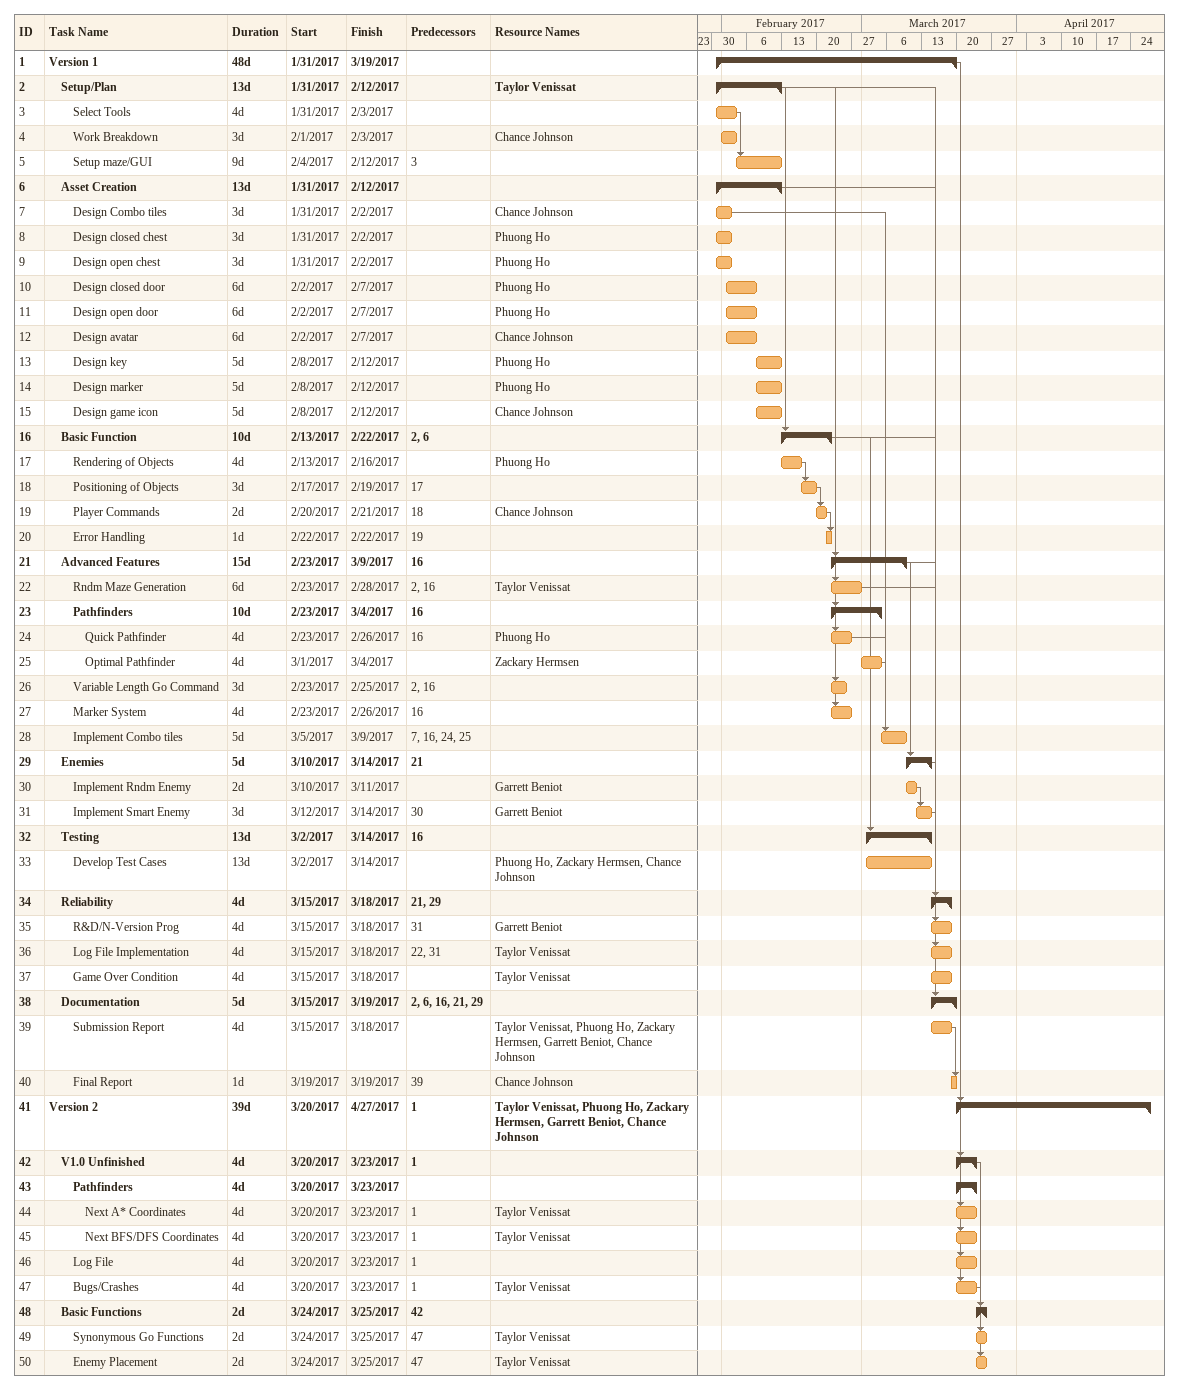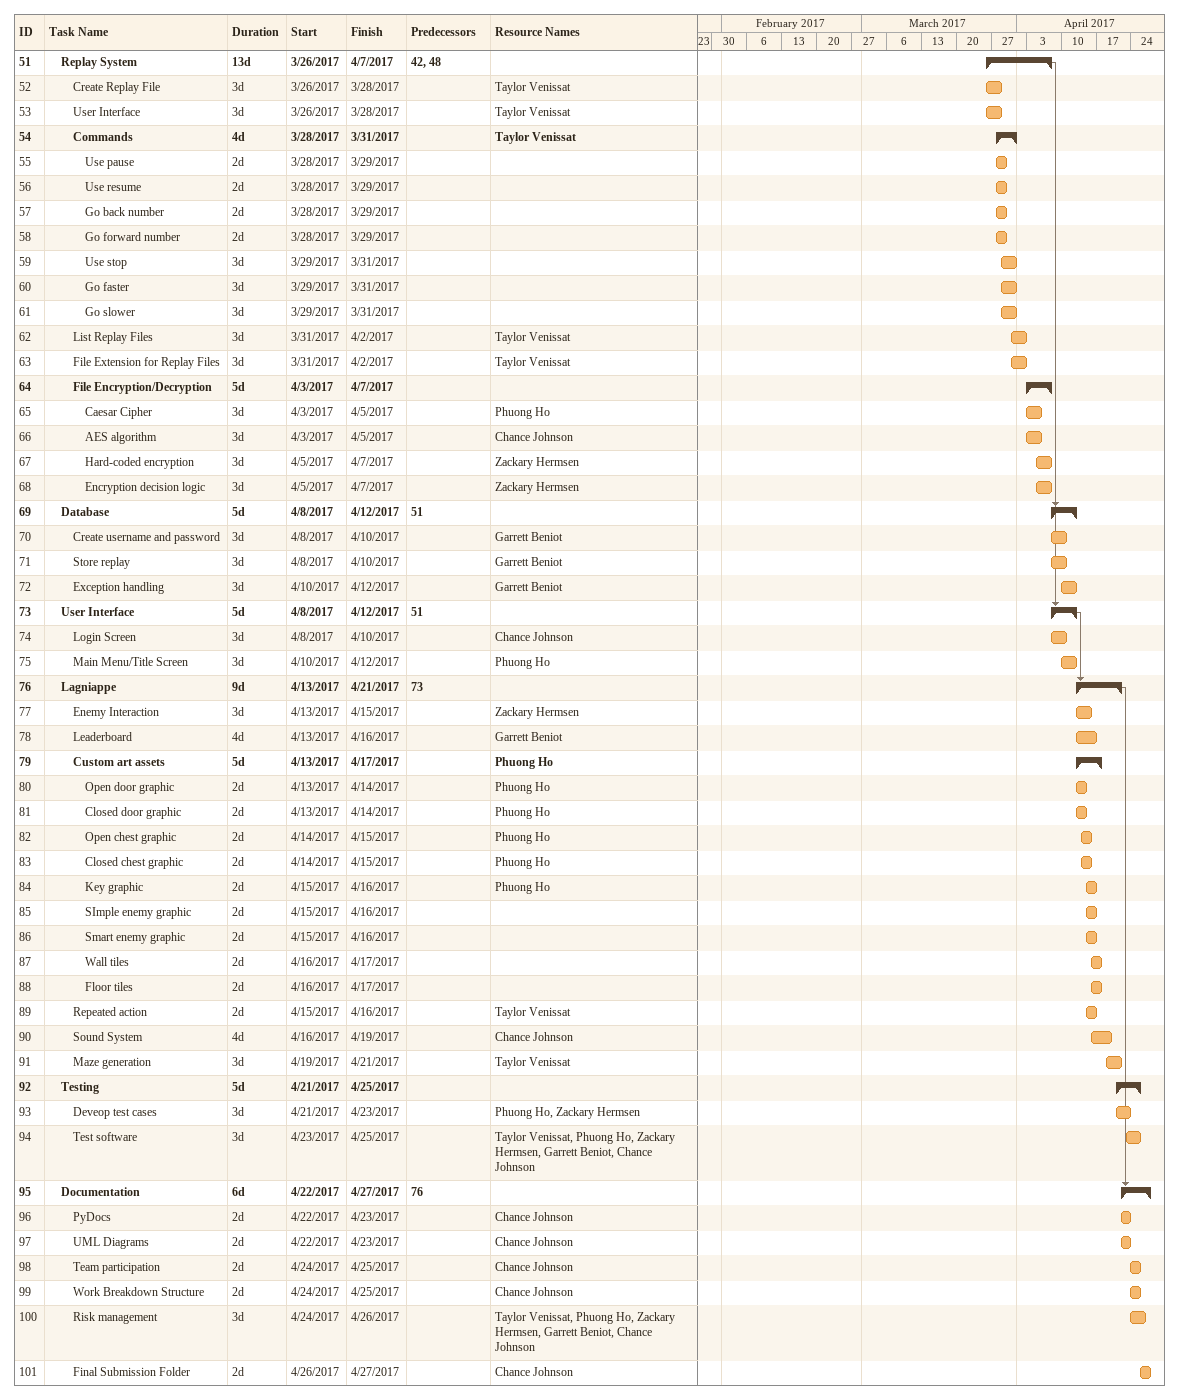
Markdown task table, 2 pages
| ID | Level | Task | Duration | Start | Finish | Predecessors | Resources |
|---|---|---|---|---|---|---|---|
| 1 | 1 | **Version 1** | 48d | 2017-01-31 | 2017-03-19 |  |  |
| 2 | 2 | **Setup/Plan** | 13d | 2017-01-31 | 2017-02-12 |  | Taylor Venissat |
| 3 | 3 | Select Tools | 4d | 2017-01-31 | 2017-02-03 |  |  |
| 4 | 3 | Work Breakdown | 3d | 2017-02-01 | 2017-02-03 |  | Chance Johnson |
| 5 | 3 | Setup maze/GUI | 9d | 2017-02-04 | 2017-02-12 | 3 |  |
| 6 | 2 | **Asset Creation** | 13d | 2017-01-31 | 2017-02-12 |  |  |
| 7 | 3 | Design Combo tiles | 3d | 2017-01-31 | 2017-02-02 |  | Chance Johnson |
| 8 | 3 | Design closed chest | 3d | 2017-01-31 | 2017-02-02 |  | Phuong Ho |
| 9 | 3 | Design open chest | 3d | 2017-01-31 | 2017-02-02 |  | Phuong Ho |
| 10 | 3 | Design closed door | 6d | 2017-02-02 | 2017-02-07 |  | Phuong Ho |
| 11 | 3 | Design open door | 6d | 2017-02-02 | 2017-02-07 |  | Phuong Ho |
| 12 | 3 | Design avatar | 6d | 2017-02-02 | 2017-02-07 |  | Chance Johnson |
| 13 | 3 | Design key | 5d | 2017-02-08 | 2017-02-12 |  | Phuong Ho |
| 14 | 3 | Design marker | 5d | 2017-02-08 | 2017-02-12 |  | Phuong Ho |
| 15 | 3 | Design game icon | 5d | 2017-02-08 | 2017-02-12 |  | Chance Johnson |
| 16 | 2 | **Basic Function** | 10d | 2017-02-13 | 2017-02-22 | 2, 6 |  |
| 17 | 3 | Rendering of Objects | 4d | 2017-02-13 | 2017-02-16 |  | Phuong Ho |
| 18 | 3 | Positioning of Objects | 3d | 2017-02-17 | 2017-02-19 | 17 |  |
| 19 | 3 | Player Commands | 2d | 2017-02-20 | 2017-02-21 | 18 | Chance Johnson |
| 20 | 3 | Error Handling | 1d | 2017-02-22 | 2017-02-22 | 19 |  |
| 21 | 2 | **Advanced Features** | 15d | 2017-02-23 | 2017-03-09 | 16 |  |
| 22 | 3 | Rndm Maze Generation | 6d | 2017-02-23 | 2017-02-28 | 2, 16 | Taylor Venissat |
| 23 | 3 | **Pathfinders** | 10d | 2017-02-23 | 2017-03-04 | 16 |  |
| 24 | 4 | Quick Pathfinder | 4d | 2017-02-23 | 2017-02-26 | 16 | Phuong Ho |
| 25 | 4 | Optimal Pathfinder | 4d | 2017-03-01 | 2017-03-04 |  | Zackary Hermsen |
| 26 | 3 | Variable Length Go Command | 3d | 2017-02-23 | 2017-02-25 | 2, 16 |  |
| 27 | 3 | Marker System | 4d | 2017-02-23 | 2017-02-26 | 16 |  |
| 28 | 3 | Implement Combo tiles | 5d | 2017-03-05 | 2017-03-09 | 7, 16, 24, 25 |  |
| 29 | 2 | **Enemies** | 5d | 2017-03-10 | 2017-03-14 | 21 |  |
| 30 | 3 | Implement Rndm Enemy | 2d | 2017-03-10 | 2017-03-11 |  | Garrett Beniot |
| 31 | 3 | Implement Smart Enemy | 3d | 2017-03-12 | 2017-03-14 | 30 | Garrett Beniot |
| 32 | 2 | **Testing** | 13d | 2017-03-02 | 2017-03-14 | 16 |  |
| 33 | 3 | Develop Test Cases | 13d | 2017-03-02 | 2017-03-14 |  | Phuong Ho, Zackary Hermsen, Chance Johnson |
| 34 | 2 | **Reliability** | 4d | 2017-03-15 | 2017-03-18 | 21, 29 |  |
| 35 | 3 | R&D/N-Version Prog | 4d | 2017-03-15 | 2017-03-18 | 31 | Garrett Beniot |
| 36 | 3 | Log File Implementation | 4d | 2017-03-15 | 2017-03-18 | 22, 31 | Taylor Venissat |
| 37 | 3 | Game Over Condition | 4d | 2017-03-15 | 2017-03-18 |  | Taylor Venissat |
| 38 | 2 | **Documentation** | 5d | 2017-03-15 | 2017-03-19 | 2, 6, 16, 21, 29 |  |
| 39 | 3 | Submission Report | 4d | 2017-03-15 | 2017-03-18 |  | Taylor Venissat, Phuong Ho, Zackary Hermsen, Garrett Beniot, Chance Johnson |
| 40 | 3 | Final Report | 1d | 2017-03-19 | 2017-03-19 | 39 | Chance Johnson |
| 41 | 1 | **Version 2** | 39d | 2017-03-20 | 2017-04-27 | 1 | Taylor Venissat, Phuong Ho, Zackary Hermsen, Garrett Beniot, Chance Johnson |
| 42 | 2 | **V1.0 Unfinished** | 4d | 2017-03-20 | 2017-03-23 | 1 |  |
| 43 | 3 | **Pathfinders** | 4d | 2017-03-20 | 2017-03-23 |  |  |
| 44 | 4 | Next A* Coordinates | 4d | 2017-03-20 | 2017-03-23 | 1 | Taylor Venissat |
| 45 | 4 | Next BFS/DFS Coordinates | 4d | 2017-03-20 | 2017-03-23 | 1 | Taylor Venissat |
| 46 | 3 | Log File | 4d | 2017-03-20 | 2017-03-23 | 1 |  |
| 47 | 3 | Bugs/Crashes | 4d | 2017-03-20 | 2017-03-23 | 1 | Taylor Venissat |
| 48 | 2 | **Basic Functions** | 2d | 2017-03-24 | 2017-03-25 | 42 |  |
| 49 | 3 | Synonymous Go Functions | 2d | 2017-03-24 | 2017-03-25 | 47 | Taylor Venissat |
| 50 | 3 | Enemy Placement | 2d | 2017-03-24 | 2017-03-25 | 47 | Taylor Venissat |
| 51 | 2 | **Replay System** | 13d | 2017-03-26 | 2017-04-07 | 42, 48 |  |
| 52 | 3 | Create Replay File | 3d | 2017-03-26 | 2017-03-28 |  | Taylor Venissat |
| 53 | 3 | User Interface | 3d | 2017-03-26 | 2017-03-28 |  | Taylor Venissat |
| 54 | 3 | **Commands** | 4d | 2017-03-28 | 2017-03-31 |  | Taylor Venissat |
| 55 | 4 | Use pause | 2d | 2017-03-28 | 2017-03-29 |  |  |
| 56 | 4 | Use resume | 2d | 2017-03-28 | 2017-03-29 |  |  |
| 57 | 4 | Go back number | 2d | 2017-03-28 | 2017-03-29 |  |  |
| 58 | 4 | Go forward number | 2d | 2017-03-28 | 2017-03-29 |  |  |
| 59 | 4 | Use stop | 3d | 2017-03-29 | 2017-03-31 |  |  |
| 60 | 4 | Go faster | 3d | 2017-03-29 | 2017-03-31 |  |  |
| 61 | 4 | Go slower | 3d | 2017-03-29 | 2017-03-31 |  |  |
| 62 | 3 | List Replay Files | 3d | 2017-03-31 | 2017-04-02 |  | Taylor Venissat |
| 63 | 3 | File Extension for Replay Files | 3d | 2017-03-31 | 2017-04-02 |  | Taylor Venissat |
| 64 | 3 | **File Encryption/Decryption** | 5d | 2017-04-03 | 2017-04-07 |  |  |
| 65 | 4 | Caesar Cipher | 3d | 2017-04-03 | 2017-04-05 |  | Phuong Ho |
| 66 | 4 | AES algorithm | 3d | 2017-04-03 | 2017-04-05 |  | Chance Johnson |
| 67 | 4 | Hard-coded encryption | 3d | 2017-04-05 | 2017-04-07 |  | Zackary Hermsen |
| 68 | 4 | Encryption decision logic | 3d | 2017-04-05 | 2017-04-07 |  | Zackary Hermsen |
| 69 | 2 | **Database** | 5d | 2017-04-08 | 2017-04-12 | 51 |  |
| 70 | 3 | Create username and password | 3d | 2017-04-08 | 2017-04-10 |  | Garrett Beniot |
| 71 | 3 | Store replay | 3d | 2017-04-08 | 2017-04-10 |  | Garrett Beniot |
| 72 | 3 | Exception handling | 3d | 2017-04-10 | 2017-04-12 |  | Garrett Beniot |
| 73 | 2 | **User Interface** | 5d | 2017-04-08 | 2017-04-12 | 51 |  |
| 74 | 3 | Login Screen | 3d | 2017-04-08 | 2017-04-10 |  | Chance Johnson |
| 75 | 3 | Main Menu/Title Screen | 3d | 2017-04-10 | 2017-04-12 |  | Phuong Ho |
| 76 | 2 | **Lagniappe** | 9d | 2017-04-13 | 2017-04-21 | 73 |  |
| 77 | 3 | Enemy Interaction | 3d | 2017-04-13 | 2017-04-15 |  | Zackary Hermsen |
| 78 | 3 | Leaderboard | 4d | 2017-04-13 | 2017-04-16 |  | Garrett Beniot |
| 79 | 3 | **Custom art assets** | 5d | 2017-04-13 | 2017-04-17 |  | Phuong Ho |
| 80 | 4 | Open door graphic | 2d | 2017-04-13 | 2017-04-14 |  | Phuong Ho |
| 81 | 4 | Closed door graphic | 2d | 2017-04-13 | 2017-04-14 |  | Phuong Ho |
| 82 | 4 | Open chest graphic | 2d | 2017-04-14 | 2017-04-15 |  | Phuong Ho |
| 83 | 4 | Closed chest graphic | 2d | 2017-04-14 | 2017-04-15 |  | Phuong Ho |
| 84 | 4 | Key graphic | 2d | 2017-04-15 | 2017-04-16 |  | Phuong Ho |
| 85 | 4 | SImple enemy graphic | 2d | 2017-04-15 | 2017-04-16 |  |  |
| 86 | 4 | Smart enemy graphic | 2d | 2017-04-15 | 2017-04-16 |  |  |
| 87 | 4 | Wall tiles | 2d | 2017-04-16 | 2017-04-17 |  |  |
| 88 | 4 | Floor tiles | 2d | 2017-04-16 | 2017-04-17 |  |  |
| 89 | 3 | Repeated action | 2d | 2017-04-15 | 2017-04-16 |  | Taylor Venissat |
| 90 | 3 | Sound System | 4d | 2017-04-16 | 2017-04-19 |  | Chance Johnson |
| 91 | 3 | Maze generation | 3d | 2017-04-19 | 2017-04-21 |  | Taylor Venissat |
| 92 | 2 | **Testing** | 5d | 2017-04-21 | 2017-04-25 |  |  |
| 93 | 3 | Deveop test cases | 3d | 2017-04-21 | 2017-04-23 |  | Phuong Ho, Zackary Hermsen |
| 94 | 3 | Test software | 3d | 2017-04-23 | 2017-04-25 |  | Taylor Venissat, Phuong Ho, Zackary Hermsen, Garrett Beniot, Chance Johnson |
| 95 | 2 | **Documentation** | 6d | 2017-04-22 | 2017-04-27 | 76 |  |
| 96 | 3 | PyDocs | 2d | 2017-04-22 | 2017-04-23 |  | Chance Johnson |
| 97 | 3 | UML Diagrams | 2d | 2017-04-22 | 2017-04-23 |  | Chance Johnson |
| 98 | 3 | Team participation | 2d | 2017-04-24 | 2017-04-25 |  | Chance Johnson |
| 99 | 3 | Work Breakdown Structure | 2d | 2017-04-24 | 2017-04-25 |  | Chance Johnson |
| 100 | 3 | Risk management | 3d | 2017-04-24 | 2017-04-26 |  | Taylor Venissat, Phuong Ho, Zackary Hermsen, Garrett Beniot, Chance Johnson |
| 101 | 3 | Final Submission Folder | 2d | 2017-04-26 | 2017-04-27 |  | Chance Johnson |
